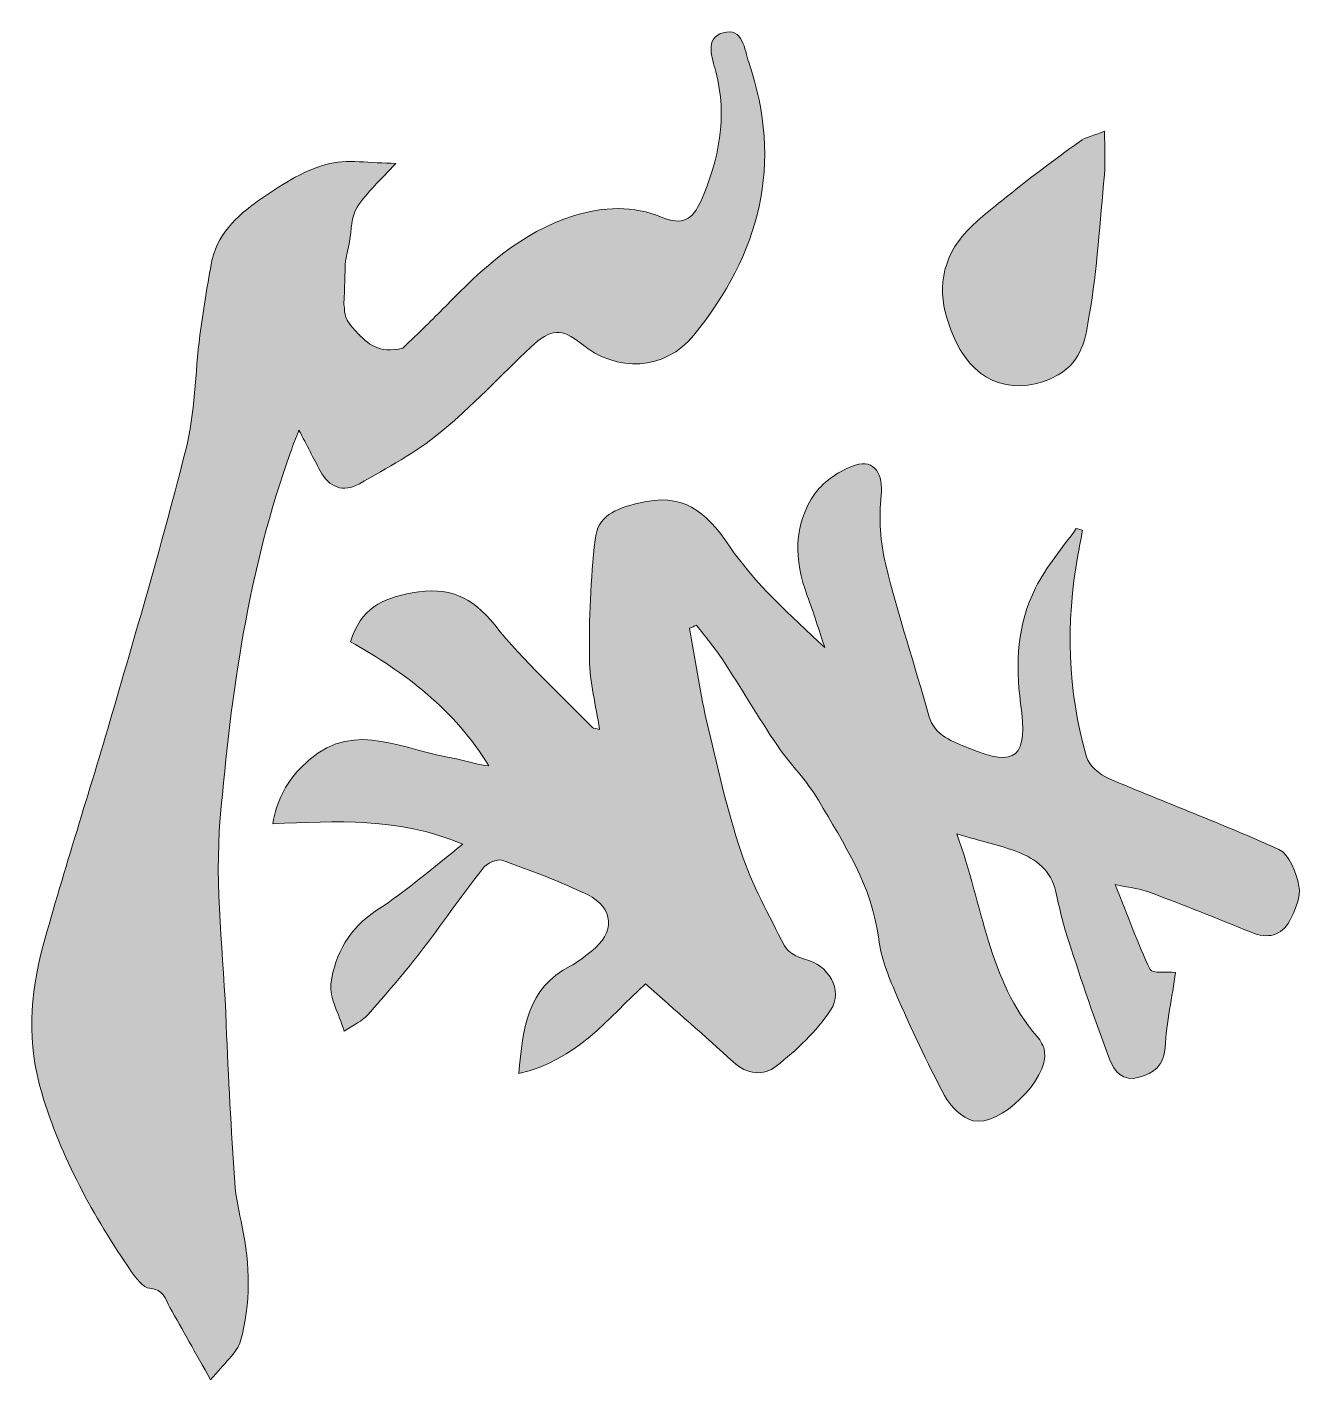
# Model space of a CAD drawing. Header units: inches. Extents: x -3733042 to -3643265, y 623859 to 997713.
# Drawn here: x -3678174 to -3677049, y 703709 to 704905 of the extents above; entities that cross this region are included whole.
import ezdxf

# ---------------------------------------------------------------- set-up
doc = ezdxf.new("R2010")
doc.units = ezdxf.units.IN
doc.header["$LTSCALE"] = 1000
doc.header["$MEASUREMENT"] = 0
doc.layers.get('0').update_dxf_attribs({"lineweight": 18})

msp = doc.modelspace()

# ---------------------------------------------------------------- hatches: boundary and pattern name
h = msp.add_hatch(color=256)
edge = h.paths.add_edge_path(flags=0)
edge.add_spline(control_points=[(-3677299.2, 704175.6), (-3677282.8, 704169.4), (-3677269.4, 704159.3), (-3677265.2, 704140.4)], knot_values=[0, 0, 0, 0, 51.218065, 51.218065, 51.218065, 51.218065], weights=[1, 1, 1, 1], degree=3, periodic=0)
edge.add_spline(control_points=[(-3677265.2, 704140.4), (-3677262, 704125.6), (-3677258.5, 704110.7), (-3677253.8, 704096.4)], knot_values=[0, 0, 0, 0, 45.564726, 45.564726, 45.564726, 45.564726], weights=[1, 1, 1, 1], degree=3, periodic=0)
edge.add_spline(control_points=[(-3677253.8, 704096.4), (-3677242.4, 704061.5), (-3677230.7, 704026.8), (-3677217.8, 703992.4)], knot_values=[0, 0, 0, 0, 109.994376, 109.994376, 109.994376, 109.994376], weights=[1, 1, 1, 1], degree=3, periodic=0)
edge.add_spline(control_points=[(-3677217.8, 703992.4), (-3677213.9, 703981.9), (-3677205.8, 703972.1), (-3677191.5, 703976.4)], knot_values=[0, 0, 0, 0, 34.605464, 34.605464, 34.605464, 34.605464], weights=[1, 1, 1, 1], degree=3, periodic=0)
edge.add_spline(control_points=[(-3677191.5, 703976.4), (-3677178.5, 703980.1), (-3677169.8, 703986.5), (-3677168.7, 704002.5)], knot_values=[0, 0, 0, 0, 37.511516, 37.511516, 37.511516, 37.511516], weights=[1, 1, 1, 1], degree=3, periodic=0)
edge.add_spline(control_points=[(-3677168.7, 704002.5), (-3677167.2, 704025.1), (-3677162.5, 704047.6), (-3677159.3, 704069.1)], knot_values=[0, 0, 0, 0, 67.314942, 67.314942, 67.314942, 67.314942], weights=[1, 1, 1, 1], degree=3, periodic=0)
edge.add_spline(control_points=[(-3677159.3, 704069.1), (-3677167.1, 704069.7), (-3677180.1, 704068), (-3677181.8, 704071.5)], knot_values=[0, 0, 0, 0, 23.085635, 23.085635, 23.085635, 23.085635], weights=[1, 1, 1, 1], degree=3, periodic=0)
edge.add_spline(control_points=[(-3677181.8, 704071.5), (-3677192.8, 704094.4), (-3677201.3, 704118.3), (-3677212.7, 704146.8)], knot_values=[0, 0, 0, 0, 81.393183, 81.393183, 81.393183, 81.393183], weights=[1, 1, 1, 1], degree=3, periodic=0)
edge.add_spline(control_points=[(-3677212.7, 704146.8), (-3677198.1, 704143.6), (-3677189.9, 704142.8), (-3677182.4, 704140)], knot_values=[0, 0, 0, 0, 31.031593, 31.031593, 31.031593, 31.031593], weights=[1, 1, 1, 1], degree=3, periodic=0)
edge.add_spline(control_points=[(-3677182.4, 704140), (-3677152.3, 704128.5), (-3677122.3, 704116.7), (-3677092.5, 704104.5)], knot_values=[0, 0, 0, 0, 96.659971, 96.659971, 96.659971, 96.659971], weights=[1, 1, 1, 1], degree=3, periodic=0)
edge.add_spline(control_points=[(-3677092.5, 704104.5), (-3677077.9, 704098.5), (-3677065.7, 704101.2), (-3677058.5, 704114.8)], knot_values=[0, 0, 0, 0, 39.695113, 39.695113, 39.695113, 39.695113], weights=[1, 1, 1, 1], degree=3, periodic=0)
edge.add_spline(control_points=[(-3677058.5, 704114.8), (-3677053.6, 704124), (-3677048.6, 704135.9), (-3677050.3, 704145.4)], knot_values=[0, 0, 0, 0, 32.216004, 32.216004, 32.216004, 32.216004], weights=[1, 1, 1, 1], degree=3, periodic=0)
edge.add_spline(control_points=[(-3677050.3, 704145.4), (-3677052.5, 704157.1), (-3677058.8, 704173.4), (-3677068, 704177.6)], knot_values=[0, 0, 0, 0, 37.854248, 37.854248, 37.854248, 37.854248], weights=[1, 1, 1, 1], degree=3, periodic=0)
edge.add_spline(control_points=[(-3677068, 704177.6), (-3677117.3, 704200.1), (-3677168.3, 704219.1), (-3677218.3, 704240.4)], knot_values=[0, 0, 0, 0, 162.940741, 162.940741, 162.940741, 162.940741], weights=[1, 1, 1, 1], degree=3, periodic=0)
edge.add_spline(control_points=[(-3677218.3, 704240.4), (-3677226.3, 704243.8), (-3677236, 704251.8), (-3677238.2, 704259.5)], knot_values=[0, 0, 0, 0, 28.311681, 28.311681, 28.311681, 28.311681], weights=[1, 1, 1, 1], degree=3, periodic=0)
edge.add_spline(control_points=[(-3677238.2, 704259.5), (-3677254.7, 704318.2), (-3677256.6, 704377.8), (-3677245.7, 704437.8)], knot_values=[0, 0, 0, 0, 180.087882, 180.087882, 180.087882, 180.087882], weights=[1, 1, 1, 1], degree=3, periodic=0)
edge.add_spline(control_points=[(-3677245.7, 704437.8), (-3677244.4, 704445.1), (-3677242.9, 704452.4), (-3677241.6, 704459.8)], knot_values=[0, 0, 0, 0, 22.316623, 22.316623, 22.316623, 22.316623], weights=[1, 1, 1, 1], degree=3, periodic=0)
edge.add_spline(control_points=[(-3677241.6, 704459.8), (-3677243.4, 704460.3), (-3677245.2, 704460.9), (-3677247.1, 704461.5)], knot_values=[0, 0, 0, 0, 5.771272, 5.771272, 5.771272, 5.771272], weights=[1, 1, 1, 1], degree=3, periodic=0)
edge.add_spline(control_points=[(-3677247.1, 704461.5), (-3677259.3, 704444.1), (-3677273.7, 704427.7), (-3677283.1, 704408.9)], knot_values=[0, 0, 0, 0, 63.854733, 63.854733, 63.854733, 63.854733], weights=[1, 1, 1, 1], degree=3, periodic=0)
edge.add_spline(control_points=[(-3677283.1, 704408.9), (-3677299.1, 704377), (-3677301.1, 704341.9), (-3677296.3, 704306.8)], knot_values=[0, 0, 0, 0, 104.558746, 104.558746, 104.558746, 104.558746], weights=[1, 1, 1, 1], degree=3, periodic=0)
edge.add_spline(control_points=[(-3677296.3, 704306.8), (-3677289.7, 704259.3), (-3677299.7, 704249.5), (-3677342, 704267.3)], knot_values=[0, 0, 0, 0, 89.3018, 89.3018, 89.3018, 89.3018], weights=[1, 1, 1, 1], degree=3, periodic=0)
edge.add_spline(control_points=[(-3677342, 704267.3), (-3677355.7, 704273), (-3677372.2, 704277.5), (-3677377.4, 704295.9)], knot_values=[0, 0, 0, 0, 47.489668, 47.489668, 47.489668, 47.489668], weights=[1, 1, 1, 1], degree=3, periodic=0)
edge.add_spline(control_points=[(-3677377.4, 704295.9), (-3677389.8, 704340.4), (-3677404.4, 704384.4), (-3677415.5, 704429.2)], knot_values=[0, 0, 0, 0, 138.725523, 138.725523, 138.725523, 138.725523], weights=[1, 1, 1, 1], degree=3, periodic=0)
edge.add_spline(control_points=[(-3677415.5, 704429.2), (-3677420.4, 704449), (-3677421.7, 704470.6), (-3677419.5, 704490.8)], knot_values=[0, 0, 0, 0, 62.030065, 62.030065, 62.030065, 62.030065], weights=[1, 1, 1, 1], degree=3, periodic=0)
edge.add_spline(control_points=[(-3677419.5, 704490.8), (-3677417.6, 704508.8), (-3677425.2, 704523.1), (-3677442.4, 704517.4)], knot_values=[0, 0, 0, 0, 43.65304, 43.65304, 43.65304, 43.65304], weights=[1, 1, 1, 1], degree=3, periodic=0)
edge.add_spline(control_points=[(-3677442.4, 704517.4), (-3677455.6, 704512.9), (-3677469.7, 704503.7), (-3677477.8, 704492.5)], knot_values=[0, 0, 0, 0, 43.90798, 43.90798, 43.90798, 43.90798], weights=[1, 1, 1, 1], degree=3, periodic=0)
edge.add_spline(control_points=[(-3677477.8, 704492.5), (-3677497.6, 704464.7), (-3677496.4, 704433.4), (-3677484.8, 704402)], knot_values=[0, 0, 0, 0, 94.792275, 94.792275, 94.792275, 94.792275], weights=[1, 1, 1, 1], degree=3, periodic=0)
edge.add_spline(control_points=[(-3677484.8, 704402), (-3677479.2, 704386.9), (-3677474.5, 704371.5), (-3677469.4, 704356.1)], knot_values=[0, 0, 0, 0, 48.425693, 48.425693, 48.425693, 48.425693], weights=[1, 1, 1, 1], degree=3, periodic=0)
edge.add_spline(control_points=[(-3677469.4, 704356.1), (-3677499.8, 704385), (-3677531.2, 704412.5), (-3677553.7, 704445.9)], knot_values=[0, 0, 0, 0, 123.501583, 123.501583, 123.501583, 123.501583], weights=[1, 1, 1, 1], degree=3, periodic=0)
edge.add_spline(control_points=[(-3677553.7, 704445.9), (-3677574.7, 704477.2), (-3677595.2, 704493.5), (-3677634, 704483.8)], knot_values=[0, 0, 0, 0, 96.491121, 96.491121, 96.491121, 96.491121], weights=[1, 1, 1, 1], degree=3, periodic=0)
edge.add_spline(control_points=[(-3677634, 704483.8), (-3677654.9, 704478.6), (-3677670.1, 704472.8), (-3677672.4, 704451.4)], knot_values=[0, 0, 0, 0, 54.486351, 54.486351, 54.486351, 54.486351], weights=[1, 1, 1, 1], degree=3, periodic=0)
edge.add_spline(control_points=[(-3677672.4, 704451.4), (-3677676.3, 704416.5), (-3677677.7, 704381.1), (-3677677.4, 704345.9)], knot_values=[0, 0, 0, 0, 105.661691, 105.661691, 105.661691, 105.661691], weights=[1, 1, 1, 1], degree=3, periodic=0)
edge.add_spline(control_points=[(-3677677.4, 704345.9), (-3677677.2, 704325.5), (-3677671.6, 704305.1), (-3677668.4, 704283.8)], knot_values=[0, 0, 0, 0, 62.830699, 62.830699, 62.830699, 62.830699], weights=[1, 1, 1, 1], degree=3, periodic=0)
edge.add_spline(control_points=[(-3677668.4, 704283.8), (-3677671.4, 704284.6), (-3677673.7, 704284.4), (-3677674.8, 704285.5)], knot_values=[0, 0, 0, 0, 6.68476, 6.68476, 6.68476, 6.68476], weights=[1, 1, 1, 1], degree=3, periodic=0)
edge.add_spline(control_points=[(-3677674.8, 704285.5), (-3677703.9, 704315.5), (-3677735.1, 704343.7), (-3677761.1, 704376.2)], knot_values=[0, 0, 0, 0, 125.23449, 125.23449, 125.23449, 125.23449], weights=[1, 1, 1, 1], degree=3, periodic=0)
edge.add_spline(control_points=[(-3677761.1, 704376.2), (-3677781.4, 704401.5), (-3677801.9, 704410.3), (-3677833.9, 704404.6)], knot_values=[0, 0, 0, 0, 83.048712, 83.048712, 83.048712, 83.048712], weights=[1, 1, 1, 1], degree=3, periodic=0)
edge.add_spline(control_points=[(-3677833.9, 704404.6), (-3677860.4, 704399.8), (-3677879.7, 704390.6), (-3677888.5, 704361.3)], knot_values=[0, 0, 0, 0, 74.265126, 74.265126, 74.265126, 74.265126], weights=[1, 1, 1, 1], degree=3, periodic=0)
edge.add_spline(control_points=[(-3677888.5, 704361.3), (-3677840.6, 704334.2), (-3677796.5, 704301.3), (-3677766.3, 704251.7)], knot_values=[0, 0, 0, 0, 166.01808, 166.01808, 166.01808, 166.01808], weights=[1, 1, 1, 1], degree=3, periodic=0)
edge.add_spline(control_points=[(-3677766.3, 704251.7), (-3677779.4, 704253.1), (-3677791.7, 704257.4), (-3677804.3, 704259.7)], knot_values=[0, 0, 0, 0, 38.834269, 38.834269, 38.834269, 38.834269], weights=[1, 1, 1, 1], degree=3, periodic=0)
edge.add_spline(control_points=[(-3677804.3, 704259.7), (-3677847.9, 704267.5), (-3677891.4, 704294.5), (-3677933.3, 704249)], knot_values=[0, 0, 0, 0, 138.443535, 138.443535, 138.443535, 138.443535], weights=[1, 1, 1, 1], degree=3, periodic=0)
edge.add_spline(control_points=[(-3677933.3, 704249), (-3677947.2, 704233.9), (-3677953.4, 704220.8), (-3677957.3, 704200.5)], knot_values=[0, 0, 0, 0, 54.949852, 54.949852, 54.949852, 54.949852], weights=[1, 1, 1, 1], degree=3, periodic=0)
edge.add_spline(control_points=[(-3677957.3, 704200.5), (-3677901.3, 704202.6), (-3677846.3, 704206.5), (-3677789.1, 704182.4)], knot_values=[0, 0, 0, 0, 170.750179, 170.750179, 170.750179, 170.750179], weights=[1, 1, 1, 1], degree=3, periodic=0)
edge.add_spline(control_points=[(-3677789.1, 704182.4), (-3677816.2, 704161.4), (-3677839.2, 704140.8), (-3677864.9, 704124.3)], knot_values=[0, 0, 0, 0, 95.564653, 95.564653, 95.564653, 95.564653], weights=[1, 1, 1, 1], degree=3, periodic=0)
edge.add_spline(control_points=[(-3677864.9, 704124.3), (-3677889.5, 704108.2), (-3677902.2, 704085.8), (-3677905.8, 704059)], knot_values=[0, 0, 0, 0, 79.685179, 79.685179, 79.685179, 79.685179], weights=[1, 1, 1, 1], degree=3, periodic=0)
edge.add_spline(control_points=[(-3677905.8, 704059), (-3677907.4, 704046.8), (-3677898.9, 704033.3), (-3677894.1, 704017.1)], knot_values=[0, 0, 0, 0, 43.851146, 43.851146, 43.851146, 43.851146], weights=[1, 1, 1, 1], degree=3, periodic=0)
edge.add_spline(control_points=[(-3677894.1, 704017.1), (-3677885.4, 704023), (-3677878.2, 704026), (-3677873.6, 704031.2)], knot_values=[0, 0, 0, 0, 24.919164, 24.919164, 24.919164, 24.919164], weights=[1, 1, 1, 1], degree=3, periodic=0)
edge.add_spline(control_points=[(-3677873.6, 704031.2), (-3677857.6, 704049.2), (-3677841.9, 704067.4), (-3677827.2, 704086.4)], knot_values=[0, 0, 0, 0, 72.106112, 72.106112, 72.106112, 72.106112], weights=[1, 1, 1, 1], degree=3, periodic=0)
edge.add_spline(control_points=[(-3677827.2, 704086.4), (-3677808.2, 704110.9), (-3677790.7, 704136.5), (-3677771.6, 704160.9)], knot_values=[0, 0, 0, 0, 92.956996, 92.956996, 92.956996, 92.956996], weights=[1, 1, 1, 1], degree=3, periodic=0)
edge.add_spline(control_points=[(-3677771.6, 704160.9), (-3677768.2, 704165.3), (-3677759.1, 704169.8), (-3677754.7, 704168.2)], knot_values=[0, 0, 0, 0, 19.17138, 19.17138, 19.17138, 19.17138], weights=[1, 1, 1, 1], degree=3, periodic=0)
edge.add_spline(control_points=[(-3677754.7, 704168.2), (-3677729.1, 704159.2), (-3677703.6, 704149.6), (-3677679.2, 704137.8)], knot_values=[0, 0, 0, 0, 81.470705, 81.470705, 81.470705, 81.470705], weights=[1, 1, 1, 1], degree=3, periodic=0)
edge.add_spline(control_points=[(-3677679.2, 704137.8), (-3677655.2, 704126.3), (-3677654.5, 704103.7), (-3677675.9, 704087.6)], knot_values=[0, 0, 0, 0, 63.705578, 63.705578, 63.705578, 63.705578], weights=[1, 1, 1, 1], degree=3, periodic=0)
edge.add_spline(control_points=[(-3677675.9, 704087.6), (-3677682, 704083), (-3677687.8, 704077.8), (-3677694.5, 704074.5)], knot_values=[0, 0, 0, 0, 22.797035, 22.797035, 22.797035, 22.797035], weights=[1, 1, 1, 1], degree=3, periodic=0)
edge.add_spline(control_points=[(-3677694.5, 704074.5), (-3677732.4, 704055.1), (-3677736.1, 704020), (-3677739.8, 703979.7)], knot_values=[0, 0, 0, 0, 110.710861, 110.710861, 110.710861, 110.710861], weights=[1, 1, 1, 1], degree=3, periodic=0)
edge.add_spline(control_points=[(-3677739.8, 703979.7), (-3677688.9, 703990.8), (-3677660.8, 704029), (-3677627.7, 704058.9)], knot_values=[0, 0, 0, 0, 139.305714, 139.305714, 139.305714, 139.305714], weights=[1, 1, 1, 1], degree=3, periodic=0)
edge.add_spline(control_points=[(-3677627.7, 704058.9), (-3677601, 704035.1), (-3677575.3, 704012.9), (-3677550.4, 703990)], knot_values=[0, 0, 0, 0, 103.56107, 103.56107, 103.56107, 103.56107], weights=[1, 1, 1, 1], degree=3, periodic=0)
edge.add_spline(control_points=[(-3677550.4, 703990), (-3677538.1, 703978.6), (-3677523.4, 703977.3), (-3677512.2, 703986.2)], knot_values=[0, 0, 0, 0, 42.159445, 42.159445, 42.159445, 42.159445], weights=[1, 1, 1, 1], degree=3, periodic=0)
edge.add_spline(control_points=[(-3677512.2, 703986.2), (-3677494.3, 704000.5), (-3677476.8, 704016.7), (-3677464.3, 704035.6)], knot_values=[0, 0, 0, 0, 69.032252, 69.032252, 69.032252, 69.032252], weights=[1, 1, 1, 1], degree=3, periodic=0)
edge.add_spline(control_points=[(-3677464.3, 704035.6), (-3677452.4, 704053.7), (-3677466.5, 704075.9), (-3677487.2, 704080.8)], knot_values=[0, 0, 0, 0, 59.379836, 59.379836, 59.379836, 59.379836], weights=[1, 1, 1, 1], degree=3, periodic=0)
edge.add_spline(control_points=[(-3677487.2, 704080.8), (-3677493.8, 704082.3), (-3677502, 704087), (-3677504.9, 704092.5)], knot_values=[0, 0, 0, 0, 21.803104, 21.803104, 21.803104, 21.803104], weights=[1, 1, 1, 1], degree=3, periodic=0)
edge.add_spline(control_points=[(-3677504.9, 704092.5), (-3677518.8, 704119.6), (-3677533.7, 704146.6), (-3677543.3, 704175.3)], knot_values=[0, 0, 0, 0, 91.351934, 91.351934, 91.351934, 91.351934], weights=[1, 1, 1, 1], degree=3, periodic=0)
edge.add_spline(control_points=[(-3677543.3, 704175.3), (-3677556, 704213.7), (-3677565, 704253.4), (-3677574.1, 704292.9)], knot_values=[0, 0, 0, 0, 121.551509, 121.551509, 121.551509, 121.551509], weights=[1, 1, 1, 1], degree=3, periodic=0)
edge.add_spline(control_points=[(-3677574.1, 704292.9), (-3677580.3, 704319.3), (-3677584, 704346.4), (-3677588.8, 704373.2)], knot_values=[0, 0, 0, 0, 81.676214, 81.676214, 81.676214, 81.676214], weights=[1, 1, 1, 1], degree=3, periodic=0)
edge.add_spline(control_points=[(-3677588.8, 704373.2), (-3677586.8, 704374.1), (-3677584.7, 704375), (-3677582.7, 704375.9)], knot_values=[0, 0, 0, 0, 6.752187, 6.752187, 6.752187, 6.752187], weights=[1, 1, 1, 1], degree=3, periodic=0)
edge.add_spline(control_points=[(-3677582.7, 704375.9), (-3677574.9, 704365.8), (-3677566.6, 704356.1), (-3677559.6, 704345.4)], knot_values=[0, 0, 0, 0, 38.239486, 38.239486, 38.239486, 38.239486], weights=[1, 1, 1, 1], degree=3, periodic=0)
edge.add_spline(control_points=[(-3677559.6, 704345.4), (-3677543.2, 704320.3), (-3677528.1, 704294.4), (-3677511.3, 704269.5)], knot_values=[0, 0, 0, 0, 89.943437, 89.943437, 89.943437, 89.943437], weights=[1, 1, 1, 1], degree=3, periodic=0)
edge.add_spline(control_points=[(-3677511.3, 704269.5), (-3677500.1, 704252.9), (-3677485.1, 704238.6), (-3677475, 704221.3)], knot_values=[0, 0, 0, 0, 60.40609, 60.40609, 60.40609, 60.40609], weights=[1, 1, 1, 1], degree=3, periodic=0)
edge.add_spline(control_points=[(-3677475, 704221.3), (-3677452.5, 704182.7), (-3677427.4, 704145.1), (-3677421.7, 704098.6)], knot_values=[0, 0, 0, 0, 134.828369, 134.828369, 134.828369, 134.828369], weights=[1, 1, 1, 1], degree=3, periodic=0)
edge.add_spline(control_points=[(-3677421.7, 704098.6), (-3677419.7, 704082.2), (-3677413.3, 704065.9), (-3677406.6, 704050.5)], knot_values=[0, 0, 0, 0, 50.641183, 50.641183, 50.641183, 50.641183], weights=[1, 1, 1, 1], degree=3, periodic=0)
edge.add_spline(control_points=[(-3677406.6, 704050.5), (-3677393.3, 704020), (-3677379.3, 703989.7), (-3677363.6, 703960.3)], knot_values=[0, 0, 0, 0, 99.940145, 99.940145, 99.940145, 99.940145], weights=[1, 1, 1, 1], degree=3, periodic=0)
edge.add_spline(control_points=[(-3677363.6, 703960.3), (-3677358.5, 703950.9), (-3677348.2, 703940.4), (-3677338.4, 703938)], knot_values=[0, 0, 0, 0, 34.470565, 34.470565, 34.470565, 34.470565], weights=[1, 1, 1, 1], degree=3, periodic=0)
edge.add_spline(control_points=[(-3677338.4, 703938), (-3677314.5, 703932.1), (-3677271.9, 703974.7), (-3677275.1, 703999.1)], knot_values=[0, 0, 0, 0, 96.222997, 96.222997, 96.222997, 96.222997], weights=[1, 1, 1, 1], degree=3, periodic=0)
edge.add_spline(control_points=[(-3677275.1, 703999.1), (-3677275.7, 704003.7), (-3677278.5, 704008.6), (-3677281.7, 704012.3)], knot_values=[0, 0, 0, 0, 14.912026, 14.912026, 14.912026, 14.912026], weights=[1, 1, 1, 1], degree=3, periodic=0)
edge.add_spline(control_points=[(-3677281.7, 704012.3), (-3677325.3, 704062.5), (-3677329.2, 704127.7), (-3677352.8, 704191.4)], knot_values=[0, 0, 0, 0, 194.32497, 194.32497, 194.32497, 194.32497], weights=[1, 1, 1, 1], degree=3, periodic=0)
edge.add_spline(control_points=[(-3677352.8, 704191.4), (-3677330.6, 704185), (-3677314.5, 704181.4), (-3677299.2, 704175.6)], knot_values=[0, 0, 0, 0, 55.880095, 55.880095, 55.880095, 55.880095], weights=[1, 1, 1, 1], degree=3, periodic=0)
edge = h.paths.add_edge_path(flags=0)
edge.add_spline(control_points=[(-3677353.2, 704626.1), (-3677335.3, 704588.7), (-3677299.4, 704577.1), (-3677263.2, 704597.2)], knot_values=[0, 0, 0, 0, 107.801225, 107.801225, 107.801225, 107.801225], weights=[1, 1, 1, 1], degree=3, periodic=0)
edge.add_spline(control_points=[(-3677263.2, 704597.2), (-3677241.5, 704609.3), (-3677238.7, 704630.8), (-3677235.6, 704649.9)], knot_values=[0, 0, 0, 0, 62.055023, 62.055023, 62.055023, 62.055023], weights=[1, 1, 1, 1], degree=3, periodic=0)
edge.add_spline(control_points=[(-3677235.6, 704649.9), (-3677228.7, 704690.9), (-3677226.1, 704732.5), (-3677222.3, 704773.9)], knot_values=[0, 0, 0, 0, 124.701503, 124.701503, 124.701503, 124.701503], weights=[1, 1, 1, 1], degree=3, periodic=0)
edge.add_spline(control_points=[(-3677222.3, 704773.9), (-3677221.2, 704785.5), (-3677222.1, 704797.3), (-3677222.1, 704812.5)], knot_values=[0, 0, 0, 0, 38.614831, 38.614831, 38.614831, 38.614831], weights=[1, 1, 1, 1], degree=3, periodic=0)
edge.add_spline(control_points=[(-3677222.1, 704812.5), (-3677231.8, 704808.6), (-3677238.8, 704807.3), (-3677244, 704803.5)], knot_values=[0, 0, 0, 0, 23.777546, 23.777546, 23.777546, 23.777546], weights=[1, 1, 1, 1], degree=3, periodic=0)
edge.add_spline(control_points=[(-3677244, 704803.5), (-3677267.3, 704786.5), (-3677290.6, 704769.4), (-3677312.9, 704751.1)], knot_values=[0, 0, 0, 0, 86.584984, 86.584984, 86.584984, 86.584984], weights=[1, 1, 1, 1], degree=3, periodic=0)
edge.add_spline(control_points=[(-3677312.9, 704751.1), (-3677327.9, 704738.8), (-3677344.6, 704726.5), (-3677354.4, 704710.5)], knot_values=[0, 0, 0, 0, 58.36591, 58.36591, 58.36591, 58.36591], weights=[1, 1, 1, 1], degree=3, periodic=0)
edge.add_spline(control_points=[(-3677354.4, 704710.5), (-3677371, 704683.5), (-3677367, 704654.7), (-3677353.2, 704626.1)], knot_values=[0, 0, 0, 0, 88.379787, 88.379787, 88.379787, 88.379787], weights=[1, 1, 1, 1], degree=3, periodic=0)
edge = h.paths.add_edge_path(flags=0)
edge.add_spline(control_points=[(-3677684.8, 704624.9), (-3677653, 704599), (-3677610.9, 704600.6), (-3677585, 704632.4)], knot_values=[0, 0, 0, 0, 112.098403, 112.098403, 112.098403, 112.098403], weights=[1, 1, 1, 1], degree=3, periodic=0)
edge.add_spline(control_points=[(-3677585, 704632.4), (-3677526.9, 704703.8), (-3677505.8, 704783.9), (-3677536.6, 704873.5)], knot_values=[0, 0, 0, 0, 257.938711, 257.938711, 257.938711, 257.938711], weights=[1, 1, 1, 1], degree=3, periodic=0)
edge.add_spline(control_points=[(-3677536.6, 704873.5), (-3677540.3, 704884.4), (-3677541.6, 704904.6), (-3677559.3, 704899.5)], knot_values=[0, 0, 0, 0, 39.901311, 39.901311, 39.901311, 39.901311], weights=[1, 1, 1, 1], degree=3, periodic=0)
edge.add_spline(control_points=[(-3677559.3, 704899.5), (-3677576, 704894.6), (-3677568.8, 704877.3), (-3677565.7, 704865.2)], knot_values=[0, 0, 0, 0, 39.906656, 39.906656, 39.906656, 39.906656], weights=[1, 1, 1, 1], degree=3, periodic=0)
edge.add_spline(control_points=[(-3677565.7, 704865.2), (-3677555.2, 704825.1), (-3677562.8, 704787.4), (-3677579, 704750.5)], knot_values=[0, 0, 0, 0, 117.810699, 117.810699, 117.810699, 117.810699], weights=[1, 1, 1, 1], degree=3, periodic=0)
edge.add_spline(control_points=[(-3677579, 704750.5), (-3677585.9, 704734.7), (-3677595.3, 704728.8), (-3677613.2, 704736.4)], knot_values=[0, 0, 0, 0, 42.859218, 42.859218, 42.859218, 42.859218], weights=[1, 1, 1, 1], degree=3, periodic=0)
edge.add_spline(control_points=[(-3677613.2, 704736.4), (-3677638.6, 704747.1), (-3677665, 704745.9), (-3677691.4, 704737.7)], knot_values=[0, 0, 0, 0, 79.883367, 79.883367, 79.883367, 79.883367], weights=[1, 1, 1, 1], degree=3, periodic=0)
edge.add_spline(control_points=[(-3677691.4, 704737.7), (-3677737.8, 704723.2), (-3677771.9, 704691.4), (-3677804.7, 704657.6)], knot_values=[0, 0, 0, 0, 140.346525, 140.346525, 140.346525, 140.346525], weights=[1, 1, 1, 1], degree=3, periodic=0)
edge.add_spline(control_points=[(-3677804.7, 704657.6), (-3677816, 704646), (-3677827.8, 704635), (-3677842.3, 704620.8)], knot_values=[0, 0, 0, 0, 52.578677, 52.578677, 52.578677, 52.578677], weights=[1, 1, 1, 1], degree=3, periodic=0)
edge.add_spline(control_points=[(-3677842.3, 704620.8), (-3677864, 704615.8), (-3677872.2, 704623.8), (-3677883.9, 704635.7)], knot_values=[0, 0, 0, 0, 47.073419, 47.073419, 47.073419, 47.073419], weights=[1, 1, 1, 1], degree=3, periodic=0)
edge.add_spline(control_points=[(-3677883.9, 704635.7), (-3677894.3, 704647), (-3677893.2, 704649.3), (-3677894.3, 704659.8)], knot_values=[0, 0, 0, 0, 27.143306, 27.143306, 27.143306, 27.143306], weights=[1, 1, 1, 1], degree=3, periodic=0)
edge.add_spline(control_points=[(-3677894.3, 704659.8), (-3677893.7, 704674.9), (-3677893.5, 704685.9), (-3677892.9, 704698.4)], knot_values=[0, 0, 0, 0, 38.653325, 38.653325, 38.653325, 38.653325], weights=[1, 1, 1, 1], degree=3, periodic=0)
edge.add_spline(control_points=[(-3677892.9, 704698.4), (-3677892.9, 704698.5), (-3677890, 704710), (-3677889.4, 704715.1)], knot_values=[0, 0, 0, 0, 17.08578, 17.08578, 17.08578, 17.08578], weights=[1, 1, 1, 1], degree=3, periodic=0)
edge.add_spline(control_points=[(-3677889.4, 704715.1), (-3677887.4, 704725.3), (-3677888, 704737.2), (-3677882.7, 704745.3)], knot_values=[0, 0, 0, 0, 31.132616, 31.132616, 31.132616, 31.132616], weights=[1, 1, 1, 1], degree=3, periodic=0)
edge.add_spline(control_points=[(-3677882.7, 704745.3), (-3677874.1, 704758.7), (-3677861.7, 704769.5), (-3677848.5, 704784.1)], knot_values=[0, 0, 0, 0, 51.834846, 51.834846, 51.834846, 51.834846], weights=[1, 1, 1, 1], degree=3, periodic=0)
edge.add_spline(control_points=[(-3677848.5, 704784.1), (-3677870.9, 704784.1), (-3677892, 704788.3), (-3677910.3, 704783.1)], knot_values=[0, 0, 0, 0, 62.151543, 62.151543, 62.151543, 62.151543], weights=[1, 1, 1, 1], degree=3, periodic=0)
edge.add_spline(control_points=[(-3677910.3, 704783.1), (-3677931.5, 704777), (-3677951.3, 704764.1), (-3677969.7, 704751.3)], knot_values=[0, 0, 0, 0, 67.641814, 67.641814, 67.641814, 67.641814], weights=[1, 1, 1, 1], degree=3, periodic=0)
edge.add_spline(control_points=[(-3677969.7, 704751.3), (-3677989.4, 704737.5), (-3678007.2, 704720.6), (-3678011.7, 704694.8)], knot_values=[0, 0, 0, 0, 72.355395, 72.355395, 72.355395, 72.355395], weights=[1, 1, 1, 1], degree=3, periodic=0)
edge.add_spline(control_points=[(-3678011.7, 704694.8), (-3678015.3, 704674), (-3678018.9, 704653.1), (-3678021.6, 704632.2)], knot_values=[0, 0, 0, 0, 63.442265, 63.442265, 63.442265, 63.442265], weights=[1, 1, 1, 1], degree=3, periodic=0)
edge.add_spline(control_points=[(-3678021.6, 704632.2), (-3678025.9, 704598.4), (-3678025.9, 704563.6), (-3678034.1, 704531)], knot_values=[0, 0, 0, 0, 102.098108, 102.098108, 102.098108, 102.098108], weights=[1, 1, 1, 1], degree=3, periodic=0)
edge.add_spline(control_points=[(-3678034.1, 704531), (-3678053.8, 704452.5), (-3678076.7, 704374.8), (-3678099.3, 704297.1)], knot_values=[0, 0, 0, 0, 242.786488, 242.786488, 242.786488, 242.786488], weights=[1, 1, 1, 1], degree=3, periodic=0)
edge.add_spline(control_points=[(-3678099.3, 704297.1), (-3678119.2, 704228.5), (-3678141.5, 704160.8), (-3678160.3, 704092)], knot_values=[0, 0, 0, 0, 214.001843, 214.001843, 214.001843, 214.001843], weights=[1, 1, 1, 1], degree=3, periodic=0)
edge.add_spline(control_points=[(-3678160.3, 704092), (-3678171.9, 704049.5), (-3678174.4, 704005.7), (-3678161.4, 703962.5)], knot_values=[0, 0, 0, 0, 131.196002, 131.196002, 131.196002, 131.196002], weights=[1, 1, 1, 1], degree=3, periodic=0)
edge.add_spline(control_points=[(-3678161.4, 703962.5), (-3678144.2, 703905.4), (-3678115.9, 703853.8), (-3678082.3, 703804.8)], knot_values=[0, 0, 0, 0, 177.101159, 177.101159, 177.101159, 177.101159], weights=[1, 1, 1, 1], degree=3, periodic=0)
edge.add_spline(control_points=[(-3678082.3, 703804.8), (-3678078.2, 703798.8), (-3678071.8, 703790.2), (-3678066, 703789.9)], knot_values=[0, 0, 0, 0, 22.723278, 22.723278, 22.723278, 22.723278], weights=[1, 1, 1, 1], degree=3, periodic=0)
edge.add_spline(control_points=[(-3678066, 703789.9), (-3678053.7, 703789.1), (-3678052.3, 703780.5), (-3678048.1, 703773)], knot_values=[0, 0, 0, 0, 26.375551, 26.375551, 26.375551, 26.375551], weights=[1, 1, 1, 1], degree=3, periodic=0)
edge.add_spline(control_points=[(-3678048.1, 703773), (-3678037, 703753.1), (-3678025.7, 703733.2), (-3678012.1, 703708.9)], knot_values=[0, 0, 0, 0, 73.517255, 73.517255, 73.517255, 73.517255], weights=[1, 1, 1, 1], degree=3, periodic=0)
edge.add_spline(control_points=[(-3678012.1, 703708.9), (-3678000.2, 703723.9), (-3677988.7, 703732.5), (-3677985.7, 703743.4)], knot_values=[0, 0, 0, 0, 43.774862, 43.774862, 43.774862, 43.774862], weights=[1, 1, 1, 1], degree=3, periodic=0)
edge.add_spline(control_points=[(-3677985.7, 703743.4), (-3677976.6, 703776.4), (-3677977.2, 703810.5), (-3677984.2, 703844.2)], knot_values=[0, 0, 0, 0, 101.779183, 101.779183, 101.779183, 101.779183], weights=[1, 1, 1, 1], degree=3, periodic=0)
edge.add_spline(control_points=[(-3677984.2, 703844.2), (-3677987, 703857.2), (-3677989.9, 703870.2), (-3677990.8, 703883.3)], knot_values=[0, 0, 0, 0, 39.689253, 39.689253, 39.689253, 39.689253], weights=[1, 1, 1, 1], degree=3, periodic=0)
edge.add_spline(control_points=[(-3677990.8, 703883.3), (-3677993.8, 703929.8), (-3677996.7, 703976.2), (-3677998.3, 704022.7)], knot_values=[0, 0, 0, 0, 139.607581, 139.607581, 139.607581, 139.607581], weights=[1, 1, 1, 1], degree=3, periodic=0)
edge.add_spline(control_points=[(-3677998.3, 704022.7), (-3678000.5, 704083.7), (-3678009, 704144.2), (-3678003.6, 704205.8)], knot_values=[0, 0, 0, 0, 183.375986, 183.375986, 183.375986, 183.375986], weights=[1, 1, 1, 1], degree=3, periodic=0)
edge.add_spline(control_points=[(-3678003.6, 704205.8), (-3677994, 704316), (-3677979, 704424.8), (-3677941.3, 704529.3)], knot_values=[0, 0, 0, 0, 330.391992, 330.391992, 330.391992, 330.391992], weights=[1, 1, 1, 1], degree=3, periodic=0)
edge.add_spline(control_points=[(-3677941.3, 704529.3), (-3677939.2, 704535.3), (-3677936.8, 704541.2), (-3677934.1, 704548.4)], knot_values=[0, 0, 0, 0, 20.364919, 20.364919, 20.364919, 20.364919], weights=[1, 1, 1, 1], degree=3, periodic=0)
edge.add_spline(control_points=[(-3677934.1, 704548.4), (-3677927, 704534.7), (-3677921.3, 704523.5), (-3677915.4, 704512.5)], knot_values=[0, 0, 0, 0, 40.420343, 40.420343, 40.420343, 40.420343], weights=[1, 1, 1, 1], degree=3, periodic=0)
edge.add_spline(control_points=[(-3677915.4, 704512.5), (-3677907.5, 704497.7), (-3677895, 704492.7), (-3677880.6, 704501)], knot_values=[0, 0, 0, 0, 41.988177, 41.988177, 41.988177, 41.988177], weights=[1, 1, 1, 1], degree=3, periodic=0)
edge.add_spline(control_points=[(-3677880.6, 704501), (-3677856.1, 704515), (-3677830.8, 704528.5), (-3677809.2, 704546.2)], knot_values=[0, 0, 0, 0, 84.568592, 84.568592, 84.568592, 84.568592], weights=[1, 1, 1, 1], degree=3, periodic=0)
edge.add_spline(control_points=[(-3677809.2, 704546.2), (-3677780.9, 704569.3), (-3677756, 704596.6), (-3677729.2, 704621.6)], knot_values=[0, 0, 0, 0, 110.023734, 110.023734, 110.023734, 110.023734], weights=[1, 1, 1, 1], degree=3, periodic=0)
edge.add_spline(control_points=[(-3677729.2, 704621.6), (-3677711.3, 704638.4), (-3677701.8, 704638.7), (-3677684.8, 704624.9)], knot_values=[0, 0, 0, 0, 51.054795, 51.054795, 51.054795, 51.054795], weights=[1, 1, 1, 1], degree=3, periodic=0)

# ---------------------------------------------------------------- linework, layer by layer
for points in [[(-3677559.3, 704899.5), (-3677576, 704894.6), (-3677568.8, 704877.3), (-3677565.7, 704865.2)], [(-3677536.6, 704873.5), (-3677540.3, 704884.4), (-3677541.6, 704904.6), (-3677559.3, 704899.5)], [(-3677585, 704632.4), (-3677526.9, 704703.8), (-3677505.8, 704783.9), (-3677536.6, 704873.5)], [(-3677565.7, 704865.2), (-3677555.2, 704825.1), (-3677562.8, 704787.4), (-3677579, 704750.5)], [(-3677312.9, 704751.1), (-3677290.6, 704769.4), (-3677267.3, 704786.5), (-3677244, 704803.5)], [(-3677244, 704803.5), (-3677238.8, 704807.3), (-3677231.8, 704808.6), (-3677222.1, 704812.5)], [(-3677222.1, 704812.5), (-3677222.1, 704797.3), (-3677221.2, 704785.5), (-3677222.3, 704773.9)], [(-3677910.3, 704783.1), (-3677931.5, 704777), (-3677951.3, 704764.1), (-3677969.7, 704751.3)], [(-3677848.5, 704784.1), (-3677870.9, 704784.1), (-3677892, 704788.3), (-3677910.3, 704783.1)], [(-3677882.7, 704745.3), (-3677874.1, 704758.7), (-3677861.7, 704769.5), (-3677848.5, 704784.1)], [(-3677222.3, 704773.9), (-3677226.1, 704732.5), (-3677228.7, 704690.9), (-3677235.6, 704649.9)], [(-3677969.7, 704751.3), (-3677989.4, 704737.5), (-3678007.2, 704720.6), (-3678011.7, 704694.8)], [(-3677889.4, 704715.1), (-3677887.4, 704725.3), (-3677888, 704737.2), (-3677882.7, 704745.3)], [(-3677613.2, 704736.4), (-3677638.6, 704747.1), (-3677665, 704745.9), (-3677691.4, 704737.7)], [(-3677579, 704750.5), (-3677585.9, 704734.7), (-3677595.3, 704728.8), (-3677613.2, 704736.4)], [(-3677354.4, 704710.5), (-3677344.6, 704726.5), (-3677327.9, 704738.8), (-3677312.9, 704751.1)], [(-3677691.4, 704737.7), (-3677737.8, 704723.2), (-3677771.9, 704691.4), (-3677804.7, 704657.6)], [(-3677892.9, 704698.4), (-3677892.9, 704698.4), (-3677890, 704710), (-3677889.4, 704715.1)], [(-3677353.2, 704626.1), (-3677367, 704654.7), (-3677371, 704683.5), (-3677354.4, 704710.5)], [(-3677894.3, 704659.8), (-3677893.7, 704674.9), (-3677893.5, 704685.9), (-3677892.9, 704698.4)], [(-3678011.7, 704694.8), (-3678015.3, 704674), (-3678018.9, 704653.1), (-3678021.6, 704632.2)], [(-3677883.9, 704635.7), (-3677894.3, 704647), (-3677893.2, 704649.3), (-3677894.3, 704659.8)], [(-3677804.7, 704657.6), (-3677816, 704646), (-3677827.8, 704635), (-3677842.3, 704620.8)], [(-3677235.6, 704649.9), (-3677238.7, 704630.8), (-3677241.5, 704609.3), (-3677263.2, 704597.2)], [(-3677842.3, 704620.8), (-3677864, 704615.8), (-3677872.2, 704623.8), (-3677883.9, 704635.7)], [(-3678021.6, 704632.2), (-3678025.9, 704598.4), (-3678025.9, 704563.6), (-3678034.1, 704531)], [(-3677729.2, 704621.6), (-3677711.3, 704638.4), (-3677701.8, 704638.7), (-3677684.8, 704624.9)], [(-3677684.8, 704624.9), (-3677653, 704599), (-3677610.9, 704600.6), (-3677585, 704632.4)], [(-3677263.2, 704597.2), (-3677299.4, 704577.1), (-3677335.3, 704588.7), (-3677353.2, 704626.1)], [(-3677809.2, 704546.2), (-3677780.9, 704569.3), (-3677756, 704596.6), (-3677729.2, 704621.6)], [(-3677941.3, 704529.3), (-3677939.2, 704535.3), (-3677936.8, 704541.2), (-3677934.1, 704548.4)], [(-3677934.1, 704548.4), (-3677927, 704534.7), (-3677921.3, 704523.5), (-3677915.4, 704512.5)], [(-3677880.6, 704501), (-3677856.1, 704515), (-3677830.8, 704528.5), (-3677809.2, 704546.2)], [(-3678034.1, 704531), (-3678053.8, 704452.5), (-3678076.7, 704374.8), (-3678099.3, 704297.1)], [(-3678003.6, 704205.8), (-3677994, 704316), (-3677979, 704424.8), (-3677941.3, 704529.3)], [(-3677477.8, 704492.5), (-3677469.7, 704503.7), (-3677455.6, 704512.9), (-3677442.4, 704517.4)], [(-3677442.4, 704517.4), (-3677425.2, 704523.1), (-3677417.6, 704508.8), (-3677419.5, 704490.8)], [(-3677915.4, 704512.5), (-3677907.5, 704497.7), (-3677895, 704492.7), (-3677880.6, 704501)], [(-3677484.8, 704402), (-3677496.4, 704433.4), (-3677497.6, 704464.7), (-3677477.8, 704492.5)], [(-3677672.4, 704451.4), (-3677670.1, 704472.8), (-3677654.9, 704478.6), (-3677634, 704483.8)], [(-3677634, 704483.8), (-3677595.2, 704493.5), (-3677574.7, 704477.2), (-3677553.7, 704445.9)], [(-3677419.5, 704490.8), (-3677421.7, 704470.6), (-3677420.4, 704449), (-3677415.5, 704429.2)], [(-3677283.1, 704408.9), (-3677273.7, 704427.7), (-3677259.3, 704444.1), (-3677247.1, 704461.5)], [(-3677247.1, 704461.5), (-3677245.2, 704460.9), (-3677243.4, 704460.3), (-3677241.6, 704459.8)], [(-3677241.6, 704459.8), (-3677242.9, 704452.4), (-3677244.4, 704445.1), (-3677245.7, 704437.8)], [(-3677677.4, 704345.9), (-3677677.7, 704381.1), (-3677676.3, 704416.5), (-3677672.4, 704451.4)], [(-3677553.7, 704445.9), (-3677531.2, 704412.5), (-3677499.8, 704385), (-3677469.4, 704356.1)], [(-3677245.7, 704437.8), (-3677256.6, 704377.8), (-3677254.7, 704318.2), (-3677238.2, 704259.5)], [(-3677415.5, 704429.2), (-3677404.4, 704384.4), (-3677389.8, 704340.4), (-3677377.4, 704295.9)], [(-3677296.3, 704306.8), (-3677301.1, 704341.9), (-3677299.1, 704377), (-3677283.1, 704408.9)], [(-3677888.5, 704361.3), (-3677879.7, 704390.6), (-3677860.4, 704399.8), (-3677833.9, 704404.6)], [(-3677833.9, 704404.6), (-3677801.9, 704410.3), (-3677781.4, 704401.5), (-3677761.1, 704376.2)], [(-3677469.4, 704356.1), (-3677474.5, 704371.5), (-3677479.2, 704386.9), (-3677484.8, 704402)], [(-3677761.1, 704376.2), (-3677735.1, 704343.7), (-3677703.9, 704315.5), (-3677674.8, 704285.5)], [(-3677582.7, 704375.9), (-3677584.7, 704375), (-3677586.8, 704374.1), (-3677588.8, 704373.2)], [(-3677588.8, 704373.2), (-3677584, 704346.4), (-3677580.3, 704319.3), (-3677574.1, 704292.9)], [(-3677559.6, 704345.4), (-3677566.6, 704356.1), (-3677574.9, 704365.8), (-3677582.7, 704375.9)], [(-3677766.3, 704251.7), (-3677796.5, 704301.3), (-3677840.6, 704334.2), (-3677888.5, 704361.3)], [(-3677668.4, 704283.8), (-3677671.6, 704305.1), (-3677677.2, 704325.5), (-3677677.4, 704345.9)], [(-3677511.3, 704269.5), (-3677528.1, 704294.4), (-3677543.2, 704320.3), (-3677559.6, 704345.4)], [(-3677342, 704267.3), (-3677299.7, 704249.5), (-3677289.7, 704259.3), (-3677296.3, 704306.8)], [(-3678099.3, 704297.1), (-3678119.2, 704228.5), (-3678141.5, 704160.8), (-3678160.3, 704092)], [(-3677574.1, 704292.9), (-3677565, 704253.4), (-3677556, 704213.7), (-3677543.3, 704175.3)], [(-3677377.4, 704295.9), (-3677372.2, 704277.5), (-3677355.7, 704273), (-3677342, 704267.3)], [(-3677674.8, 704285.5), (-3677673.7, 704284.4), (-3677671.4, 704284.6), (-3677668.4, 704283.8)], [(-3677933.3, 704249), (-3677891.4, 704294.5), (-3677847.9, 704267.5), (-3677804.3, 704259.7)], [(-3677475, 704221.3), (-3677485.1, 704238.6), (-3677500.1, 704252.9), (-3677511.3, 704269.5)], [(-3677804.3, 704259.7), (-3677791.7, 704257.4), (-3677779.4, 704253.1), (-3677766.3, 704251.7)], [(-3677238.2, 704259.5), (-3677236, 704251.8), (-3677226.3, 704243.8), (-3677218.3, 704240.4)], [(-3677957.3, 704200.5), (-3677953.4, 704220.8), (-3677947.2, 704233.9), (-3677933.3, 704249)], [(-3677218.3, 704240.4), (-3677168.3, 704219.1), (-3677117.3, 704200.1), (-3677068, 704177.6)], [(-3677421.7, 704098.6), (-3677427.4, 704145.1), (-3677452.5, 704182.7), (-3677475, 704221.3)], [(-3677998.3, 704022.7), (-3678000.5, 704083.7), (-3678009, 704144.2), (-3678003.6, 704205.8)], [(-3677789.1, 704182.4), (-3677846.3, 704206.5), (-3677901.3, 704202.6), (-3677957.3, 704200.5)], [(-3677864.9, 704124.3), (-3677839.2, 704140.8), (-3677816.2, 704161.4), (-3677789.1, 704182.4)], [(-3677352.8, 704191.4), (-3677329.2, 704127.7), (-3677325.3, 704062.5), (-3677281.7, 704012.3)], [(-3677299.2, 704175.6), (-3677314.5, 704181.4), (-3677330.6, 704185), (-3677352.8, 704191.4)], [(-3677543.3, 704175.3), (-3677533.7, 704146.6), (-3677518.8, 704119.6), (-3677504.9, 704092.5)], [(-3677265.2, 704140.4), (-3677269.4, 704159.3), (-3677282.8, 704169.4), (-3677299.2, 704175.6)], [(-3677068, 704177.6), (-3677058.8, 704173.4), (-3677052.5, 704157.1), (-3677050.3, 704145.4)], [(-3677771.6, 704160.9), (-3677790.7, 704136.5), (-3677808.2, 704110.9), (-3677827.2, 704086.4)], [(-3677754.7, 704168.2), (-3677759.1, 704169.8), (-3677768.2, 704165.3), (-3677771.6, 704160.9)], [(-3677679.2, 704137.8), (-3677703.6, 704149.6), (-3677729.1, 704159.2), (-3677754.7, 704168.2)], [(-3677182.4, 704140), (-3677189.9, 704142.8), (-3677198.1, 704143.6), (-3677212.7, 704146.8)], [(-3677212.7, 704146.8), (-3677201.3, 704118.3), (-3677192.8, 704094.4), (-3677181.8, 704071.5)], [(-3677050.3, 704145.4), (-3677048.6, 704135.9), (-3677053.6, 704124), (-3677058.5, 704114.8)], [(-3677675.9, 704087.6), (-3677654.5, 704103.7), (-3677655.2, 704126.3), (-3677679.2, 704137.8)], [(-3677253.8, 704096.4), (-3677258.5, 704110.7), (-3677262, 704125.6), (-3677265.2, 704140.4)], [(-3677092.5, 704104.5), (-3677122.3, 704116.7), (-3677152.3, 704128.5), (-3677182.4, 704140)], [(-3677905.8, 704059), (-3677902.2, 704085.8), (-3677889.5, 704108.2), (-3677864.9, 704124.3)], [(-3677058.5, 704114.8), (-3677065.7, 704101.2), (-3677077.9, 704098.5), (-3677092.5, 704104.5)], [(-3677406.6, 704050.5), (-3677413.3, 704065.9), (-3677419.7, 704082.2), (-3677421.7, 704098.6)], [(-3678160.3, 704092), (-3678171.9, 704049.5), (-3678174.4, 704005.7), (-3678161.4, 703962.5)], [(-3677827.2, 704086.4), (-3677841.9, 704067.4), (-3677857.6, 704049.2), (-3677873.6, 704031.2)], [(-3677694.5, 704074.5), (-3677687.8, 704077.8), (-3677682, 704083), (-3677675.9, 704087.6)], [(-3677504.9, 704092.5), (-3677502, 704087), (-3677493.8, 704082.3), (-3677487.2, 704080.8)], [(-3677217.8, 703992.4), (-3677230.7, 704026.8), (-3677242.4, 704061.5), (-3677253.8, 704096.4)], [(-3677739.8, 703979.7), (-3677736.1, 704020), (-3677732.4, 704055.1), (-3677694.5, 704074.5)], [(-3677487.2, 704080.8), (-3677466.5, 704075.9), (-3677452.4, 704053.7), (-3677464.3, 704035.6)], [(-3677181.8, 704071.5), (-3677180.1, 704068), (-3677167.1, 704069.7), (-3677159.3, 704069.1)], [(-3677159.3, 704069.1), (-3677162.5, 704047.6), (-3677167.2, 704025.1), (-3677168.7, 704002.5)], [(-3677894.1, 704017.1), (-3677898.9, 704033.3), (-3677907.4, 704046.8), (-3677905.8, 704059)], [(-3677627.7, 704058.9), (-3677660.8, 704029), (-3677688.9, 703990.8), (-3677739.8, 703979.7)], [(-3677550.4, 703990), (-3677575.3, 704012.9), (-3677601, 704035.1), (-3677627.7, 704058.9)], [(-3677363.6, 703960.3), (-3677379.3, 703989.7), (-3677393.3, 704020), (-3677406.6, 704050.5)], [(-3677873.6, 704031.2), (-3677878.2, 704026), (-3677885.4, 704023), (-3677894.1, 704017.1)], [(-3677464.3, 704035.6), (-3677476.8, 704016.7), (-3677494.3, 704000.5), (-3677512.2, 703986.2)], [(-3677990.8, 703883.3), (-3677993.8, 703929.8), (-3677996.7, 703976.2), (-3677998.3, 704022.7)], [(-3677281.7, 704012.3), (-3677278.5, 704008.6), (-3677275.7, 704003.7), (-3677275.1, 703999.1)], [(-3677168.7, 704002.5), (-3677169.8, 703986.5), (-3677178.5, 703980.1), (-3677191.5, 703976.4)], [(-3677512.2, 703986.2), (-3677523.4, 703977.3), (-3677538.1, 703978.6), (-3677550.4, 703990)], [(-3677275.1, 703999.1), (-3677271.9, 703974.7), (-3677314.5, 703932.1), (-3677338.4, 703938)], [(-3677191.5, 703976.4), (-3677205.8, 703972.1), (-3677213.9, 703981.9), (-3677217.8, 703992.4)], [(-3678161.4, 703962.5), (-3678144.2, 703905.4), (-3678115.9, 703853.8), (-3678082.3, 703804.8)], [(-3677338.4, 703938), (-3677348.2, 703940.4), (-3677358.5, 703950.9), (-3677363.6, 703960.3)], [(-3677984.2, 703844.2), (-3677987, 703857.2), (-3677989.9, 703870.2), (-3677990.8, 703883.3)], [(-3677985.7, 703743.4), (-3677976.6, 703776.4), (-3677977.2, 703810.5), (-3677984.2, 703844.2)], [(-3678082.3, 703804.8), (-3678078.2, 703798.8), (-3678071.8, 703790.2), (-3678066, 703789.9)], [(-3678066, 703789.9), (-3678053.7, 703789.1), (-3678052.3, 703780.5), (-3678048.1, 703773)], [(-3678048.1, 703773), (-3678037, 703753.1), (-3678025.7, 703733.2), (-3678012.1, 703708.9)], [(-3678012.1, 703708.9), (-3678000.2, 703723.9), (-3677988.7, 703732.5), (-3677985.7, 703743.4)]]:
    msp.add_open_spline(points, degree=3)

doc.saveas('drawing.dxf')
